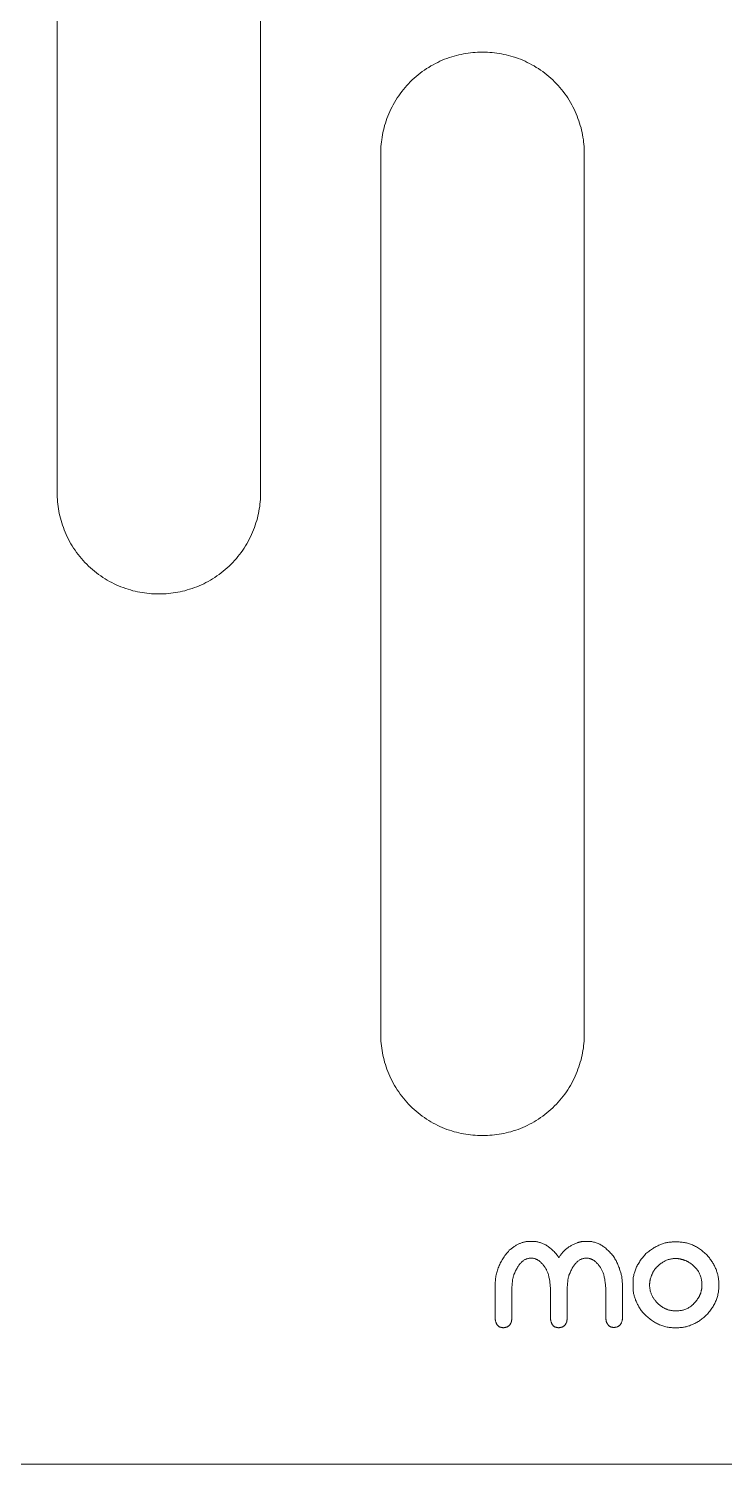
# Model space of a CAD drawing. Header units: metres. Extents: x -2538 to 7610, y -1082 to -498.
# Drawn here: x -2127.9 to -2059.1, y -1081.9 to -939.9 of the extents above; entities that cross this region are included whole.
import ezdxf

# ---------------------------------------------------------------- set-up
doc = ezdxf.new("R2010")
doc.units = ezdxf.units.M
doc.linetypes.add('AUSGEZOGEN', pattern=[0])
doc.layers.add('Standard', color=7, linetype='AUSGEZOGEN', lineweight=25)

msp = doc.modelspace()

# ---------------------------------------------------------------- linework, layer by layer
at = {"layer": 'Standard', "color": 7, "linetype": 'AUSGEZOGEN', "lineweight": 13}
for points in [[(-2537.57, -1081.87), (-1975.57, -1081.87), (-1975.57, -519.87), (-2537.57, -519.87), (-2537.57, -1081.87)], [(-2072.98, -1039.37), (-2072.98, -952.26), (-2072.98, -952.04), (-2072.99, -951.82), (-2073, -951.59), (-2073.02, -951.36), (-2073.05, -951.14), (-2073.07, -950.91), (-2073.11, -950.67), (-2073.15, -950.44), (-2073.19, -950.21), (-2073.25, -949.98), (-2073.3, -949.74), (-2073.37, -949.51), (-2073.44, -949.28), (-2073.51, -949.04), (-2073.6, -948.81), (-2073.68, -948.58), (-2073.78, -948.35), (-2073.88, -948.12), (-2073.99, -947.89), (-2074.1, -947.67), (-2074.22, -947.45), (-2074.34, -947.22), (-2074.47, -947.01), (-2074.61, -946.79), (-2074.75, -946.58), (-2074.9, -946.37), (-2075.06, -946.16), (-2075.22, -945.96), (-2075.38, -945.76), (-2075.55, -945.57), (-2075.73, -945.38), (-2075.91, -945.19), (-2076.1, -945.01), (-2076.29, -944.83), (-2076.48, -944.66), (-2076.68, -944.5), (-2076.88, -944.34), (-2077.09, -944.18), (-2077.3, -944.04), (-2077.51, -943.89), (-2077.73, -943.76), (-2077.94, -943.62), (-2078.17, -943.5), (-2078.39, -943.38), (-2078.61, -943.27), (-2078.84, -943.16), (-2079.07, -943.06), (-2079.3, -942.96), (-2079.53, -942.88), (-2079.76, -942.79), (-2080, -942.72), (-2080.23, -942.65), (-2080.46, -942.58), (-2080.7, -942.53), (-2080.93, -942.48), (-2081.16, -942.43), (-2081.39, -942.39), (-2081.62, -942.35), (-2081.85, -942.33), (-2082.08, -942.3), (-2082.31, -942.28), (-2082.54, -942.27), (-2082.76, -942.26), (-2082.98, -942.26), (-2083.11, -942.26), (-2083.33, -942.26), (-2083.55, -942.27), (-2083.78, -942.28), (-2084.01, -942.3), (-2084.23, -942.33), (-2084.46, -942.35), (-2084.69, -942.39), (-2084.93, -942.43), (-2085.16, -942.48), (-2085.39, -942.53), (-2085.62, -942.58), (-2085.86, -942.65), (-2086.09, -942.72), (-2086.32, -942.79), (-2086.56, -942.88), (-2086.79, -942.96), (-2087.02, -943.06), (-2087.25, -943.16), (-2087.47, -943.27), (-2087.7, -943.38), (-2087.92, -943.5), (-2088.14, -943.62), (-2088.36, -943.76), (-2088.58, -943.89), (-2088.79, -944.04), (-2089, -944.18), (-2089.21, -944.34), (-2089.41, -944.5), (-2089.61, -944.66), (-2089.8, -944.83), (-2089.99, -945.01), (-2090.18, -945.19), (-2090.36, -945.38), (-2090.53, -945.57), (-2090.7, -945.76), (-2090.87, -945.96), (-2091.03, -946.16), (-2091.18, -946.37), (-2091.33, -946.58), (-2091.48, -946.79), (-2091.61, -947.01), (-2091.75, -947.22), (-2091.87, -947.45), (-2091.99, -947.67), (-2092.1, -947.89), (-2092.21, -948.12), (-2092.31, -948.35), (-2092.4, -948.58), (-2092.49, -948.81), (-2092.57, -949.04), (-2092.65, -949.28), (-2092.72, -949.51), (-2092.78, -949.74), (-2092.84, -949.98), (-2092.89, -950.21), (-2092.94, -950.44), (-2092.98, -950.67), (-2093.01, -950.91), (-2093.04, -951.14), (-2093.07, -951.36), (-2093.08, -951.59), (-2093.1, -951.82), (-2093.1, -952.04), (-2093.11, -952.26), (-2093.11, -1039.37), (-2093.1, -1039.6), (-2093.1, -1039.82), (-2093.08, -1040.04), (-2093.07, -1040.27), (-2093.04, -1040.5), (-2093.01, -1040.73), (-2092.98, -1040.96), (-2092.94, -1041.19), (-2092.89, -1041.43), (-2092.84, -1041.66), (-2092.78, -1041.89), (-2092.72, -1042.13), (-2092.65, -1042.36), (-2092.57, -1042.59), (-2092.49, -1042.82), (-2092.4, -1043.05), (-2092.31, -1043.28), (-2092.21, -1043.51), (-2092.1, -1043.74), (-2091.99, -1043.97), (-2091.87, -1044.19), (-2091.75, -1044.41), (-2091.61, -1044.63), (-2091.48, -1044.85), (-2091.33, -1045.06), (-2091.18, -1045.27), (-2091.03, -1045.47), (-2090.87, -1045.68), (-2090.7, -1045.87), (-2090.53, -1046.07), (-2090.36, -1046.26), (-2090.18, -1046.44), (-2089.99, -1046.63), (-2089.8, -1046.8), (-2089.61, -1046.97), (-2089.41, -1047.14), (-2089.21, -1047.3), (-2089, -1047.45), (-2088.79, -1047.6), (-2088.58, -1047.74), (-2088.36, -1047.88), (-2088.14, -1048.01), (-2087.92, -1048.14), (-2087.7, -1048.26), (-2087.47, -1048.37), (-2087.25, -1048.48), (-2087.02, -1048.58), (-2086.79, -1048.67), (-2086.56, -1048.76), (-2086.32, -1048.84), (-2086.09, -1048.92), (-2085.86, -1048.99), (-2085.62, -1049.05), (-2085.39, -1049.11), (-2085.16, -1049.16), (-2084.93, -1049.21), (-2084.69, -1049.25), (-2084.46, -1049.28), (-2084.23, -1049.31), (-2084.01, -1049.33), (-2083.78, -1049.35), (-2083.55, -1049.36), (-2083.33, -1049.37), (-2083.11, -1049.37), (-2082.98, -1049.37), (-2082.76, -1049.37), (-2082.54, -1049.36), (-2082.31, -1049.35), (-2082.08, -1049.33), (-2081.85, -1049.31), (-2081.62, -1049.28), (-2081.39, -1049.25), (-2081.16, -1049.21), (-2080.93, -1049.16), (-2080.7, -1049.11), (-2080.46, -1049.05), (-2080.23, -1048.99), (-2080, -1048.92), (-2079.76, -1048.84), (-2079.53, -1048.76), (-2079.3, -1048.67), (-2079.07, -1048.58), (-2078.84, -1048.48), (-2078.61, -1048.37), (-2078.39, -1048.26), (-2078.17, -1048.14), (-2077.94, -1048.01), (-2077.73, -1047.88), (-2077.51, -1047.74), (-2077.3, -1047.6), (-2077.09, -1047.45), (-2076.88, -1047.3), (-2076.68, -1047.14), (-2076.48, -1046.97), (-2076.29, -1046.8), (-2076.1, -1046.63), (-2075.91, -1046.44), (-2075.73, -1046.26), (-2075.55, -1046.07), (-2075.38, -1045.87), (-2075.22, -1045.68), (-2075.06, -1045.47), (-2074.9, -1045.27), (-2074.75, -1045.06), (-2074.61, -1044.85), (-2074.47, -1044.63), (-2074.34, -1044.41), (-2074.22, -1044.19), (-2074.1, -1043.97), (-2073.99, -1043.74), (-2073.88, -1043.51), (-2073.78, -1043.28), (-2073.68, -1043.05), (-2073.6, -1042.82), (-2073.51, -1042.59), (-2073.44, -1042.36), (-2073.37, -1042.13), (-2073.3, -1041.89), (-2073.25, -1041.66), (-2073.19, -1041.43), (-2073.15, -1041.19), (-2073.11, -1040.96), (-2073.07, -1040.73), (-2073.05, -1040.5), (-2073.02, -1040.27), (-2073, -1040.04), (-2072.99, -1039.82), (-2072.98, -1039.6), (-2072.98, -1039.37)], [(-2078.39, -1059.84), (-2078.39, -1059.84), (-2078.39, -1059.84), (-2078.39, -1059.84), (-2078.38, -1059.84), (-2078.37, -1059.84), (-2078.36, -1059.84), (-2078.35, -1059.84), (-2078.34, -1059.84), (-2078.32, -1059.84), (-2078.31, -1059.84), (-2078.29, -1059.84), (-2078.28, -1059.84), (-2078.26, -1059.84), (-2078.25, -1059.84), (-2078.23, -1059.84), (-2078.21, -1059.84), (-2078.2, -1059.84), (-2078.18, -1059.84), (-2078.17, -1059.84), (-2078.15, -1059.84), (-2078.14, -1059.84), (-2078.12, -1059.84), (-2078.11, -1059.84), (-2078.1, -1059.84), (-2078.09, -1059.84), (-2078.08, -1059.84), (-2078.08, -1059.84), (-2078.07, -1059.84), (-2078.07, -1059.84), (-2078.07, -1059.84), (-2077.98, -1059.84), (-2077.9, -1059.84), (-2077.82, -1059.85), (-2077.74, -1059.86), (-2077.66, -1059.87), (-2077.58, -1059.89), (-2077.5, -1059.9), (-2077.42, -1059.93), (-2077.34, -1059.95), (-2077.26, -1059.98), (-2077.18, -1060.01), (-2077.1, -1060.04), (-2077.03, -1060.07), (-2076.95, -1060.11), (-2076.87, -1060.15), (-2076.79, -1060.19), (-2076.72, -1060.24), (-2076.64, -1060.29), (-2076.56, -1060.34), (-2076.49, -1060.4), (-2076.41, -1060.45), (-2076.34, -1060.51), (-2076.26, -1060.58), (-2076.19, -1060.64), (-2076.11, -1060.71), (-2076.04, -1060.78), (-2075.96, -1060.85), (-2075.89, -1060.93), (-2075.82, -1061.01), (-2075.74, -1061.09), (-2075.73, -1061.11), (-2075.71, -1061.13), (-2075.7, -1061.15), (-2075.69, -1061.16), (-2075.68, -1061.18), (-2075.66, -1061.19), (-2075.65, -1061.21), (-2075.64, -1061.22), (-2075.63, -1061.24), (-2075.62, -1061.25), (-2075.61, -1061.26), (-2075.6, -1061.28), (-2075.59, -1061.29), (-2075.59, -1061.3), (-2075.58, -1061.31), (-2075.57, -1061.32), (-2075.56, -1061.33), (-2075.56, -1061.34), (-2075.55, -1061.35), (-2075.55, -1061.36), (-2075.54, -1061.37), (-2075.54, -1061.38), (-2075.54, -1061.38), (-2075.53, -1061.39), (-2075.53, -1061.4), (-2075.53, -1061.4), (-2075.53, -1061.41), (-2075.52, -1061.41), (-2075.52, -1061.42), (-2075.52, -1061.42), (-2075.52, -1061.42), (-2075.52, -1061.42), (-2075.52, -1061.42), (-2075.52, -1061.42), (-2075.52, -1061.42), (-2075.52, -1061.42), (-2075.52, -1061.42), (-2075.51, -1061.42), (-2075.51, -1061.42), (-2075.51, -1061.42), (-2075.51, -1061.42), (-2075.5, -1061.42), (-2075.5, -1061.42), (-2075.5, -1061.42), (-2075.5, -1061.42), (-2075.49, -1061.42), (-2075.49, -1061.42), (-2075.49, -1061.42), (-2075.49, -1061.42), (-2075.48, -1061.42), (-2075.48, -1061.42), (-2075.48, -1061.42), (-2075.48, -1061.42), (-2075.47, -1061.42), (-2075.47, -1061.42), (-2075.47, -1061.42), (-2075.47, -1061.42), (-2075.47, -1061.42), (-2075.47, -1061.42), (-2075.47, -1061.42), (-2075.43, -1061.36), (-2075.39, -1061.29), (-2075.35, -1061.23), (-2075.31, -1061.17), (-2075.26, -1061.11), (-2075.22, -1061.05), (-2075.17, -1060.99), (-2075.12, -1060.93), (-2075.07, -1060.88), (-2075.02, -1060.82), (-2074.97, -1060.77), (-2074.91, -1060.71), (-2074.86, -1060.66), (-2074.8, -1060.61), (-2074.74, -1060.56), (-2074.68, -1060.52), (-2074.62, -1060.47), (-2074.55, -1060.42), (-2074.49, -1060.38), (-2074.42, -1060.34), (-2074.35, -1060.3), (-2074.28, -1060.25), (-2074.21, -1060.22), (-2074.14, -1060.18), (-2074.06, -1060.14), (-2073.99, -1060.1), (-2073.91, -1060.07), (-2073.83, -1060.04), (-2073.75, -1060), (-2073.66, -1059.97), (-2073.64, -1059.96), (-2073.62, -1059.96), (-2073.59, -1059.95), (-2073.57, -1059.94), (-2073.55, -1059.93), (-2073.52, -1059.92), (-2073.5, -1059.92), (-2073.47, -1059.91), (-2073.45, -1059.9), (-2073.42, -1059.9), (-2073.4, -1059.89), (-2073.38, -1059.89), (-2073.35, -1059.88), (-2073.33, -1059.87), (-2073.3, -1059.87), (-2073.28, -1059.87), (-2073.25, -1059.86), (-2073.23, -1059.86), (-2073.2, -1059.85), (-2073.18, -1059.85), (-2073.15, -1059.85), (-2073.13, -1059.85), (-2073.1, -1059.84), (-2073.08, -1059.84), (-2073.05, -1059.84), (-2073.03, -1059.84), (-2073, -1059.84), (-2072.98, -1059.84), (-2072.95, -1059.84), (-2072.93, -1059.84), (-2072.92, -1059.84), (-2072.92, -1059.84), (-2072.92, -1059.84), (-2072.91, -1059.84), (-2072.9, -1059.84), (-2072.89, -1059.84), (-2072.88, -1059.84), (-2072.87, -1059.84), (-2072.86, -1059.84), (-2072.84, -1059.84), (-2072.83, -1059.84), (-2072.81, -1059.84), (-2072.79, -1059.84), (-2072.78, -1059.84), (-2072.76, -1059.84), (-2072.75, -1059.84), (-2072.73, -1059.84), (-2072.71, -1059.84), (-2072.7, -1059.84), (-2072.68, -1059.84), (-2072.67, -1059.84), (-2072.66, -1059.84), (-2072.64, -1059.84), (-2072.63, -1059.84), (-2072.62, -1059.84), (-2072.61, -1059.84), (-2072.61, -1059.84), (-2072.6, -1059.84), (-2072.6, -1059.84), (-2072.6, -1059.84), (-2072.51, -1059.84), (-2072.42, -1059.84), (-2072.33, -1059.85), (-2072.24, -1059.86), (-2072.15, -1059.88), (-2072.06, -1059.9), (-2071.97, -1059.92), (-2071.88, -1059.94), (-2071.79, -1059.97), (-2071.71, -1060.01), (-2071.62, -1060.04), (-2071.53, -1060.08), (-2071.45, -1060.12), (-2071.36, -1060.17), (-2071.28, -1060.22), (-2071.19, -1060.27), (-2071.11, -1060.33), (-2071.03, -1060.39), (-2070.94, -1060.45), (-2070.86, -1060.52), (-2070.78, -1060.59), (-2070.7, -1060.66), (-2070.61, -1060.74), (-2070.53, -1060.82), (-2070.45, -1060.9), (-2070.37, -1060.99), (-2070.29, -1061.08), (-2070.21, -1061.17), (-2070.13, -1061.27), (-2070.05, -1061.37), (-2070, -1061.46), (-2069.95, -1061.56), (-2069.89, -1061.65), (-2069.84, -1061.74), (-2069.8, -1061.84), (-2069.75, -1061.93), (-2069.71, -1062.02), (-2069.66, -1062.12), (-2069.62, -1062.21), (-2069.58, -1062.3), (-2069.55, -1062.4), (-2069.51, -1062.49), (-2069.48, -1062.58), (-2069.45, -1062.67), (-2069.42, -1062.77), (-2069.39, -1062.86), (-2069.37, -1062.95), (-2069.34, -1063.04), (-2069.32, -1063.13), (-2069.3, -1063.22), (-2069.28, -1063.31), (-2069.27, -1063.41), (-2069.25, -1063.5), (-2069.24, -1063.59), (-2069.23, -1063.68), (-2069.22, -1063.77), (-2069.22, -1063.86), (-2069.21, -1063.95), (-2069.21, -1064.04), (-2069.21, -1064.13), (-2069.21, -1064.14), (-2069.21, -1064.17), (-2069.21, -1064.22), (-2069.21, -1064.29), (-2069.21, -1064.38), (-2069.21, -1064.48), (-2069.21, -1064.59), (-2069.21, -1064.72), (-2069.21, -1064.86), (-2069.21, -1065), (-2069.21, -1065.15), (-2069.21, -1065.31), (-2069.21, -1065.48), (-2069.21, -1065.64), (-2069.21, -1065.81), (-2069.21, -1065.98), (-2069.21, -1066.14), (-2069.21, -1066.31), (-2069.21, -1066.47), (-2069.21, -1066.62), (-2069.21, -1066.77), (-2069.21, -1066.9), (-2069.21, -1067.03), (-2069.21, -1067.14), (-2069.21, -1067.24), (-2069.21, -1067.33), (-2069.21, -1067.4), (-2069.21, -1067.45), (-2069.21, -1067.48), (-2069.21, -1067.49), (-2069.21, -1067.55), (-2069.22, -1067.6), (-2069.23, -1067.65), (-2069.24, -1067.7), (-2069.26, -1067.75), (-2069.27, -1067.8), (-2069.29, -1067.84), (-2069.3, -1067.88), (-2069.32, -1067.92), (-2069.34, -1067.96), (-2069.36, -1068), (-2069.39, -1068.03), (-2069.41, -1068.07), (-2069.44, -1068.1), (-2069.46, -1068.13), (-2069.49, -1068.16), (-2069.52, -1068.18), (-2069.55, -1068.2), (-2069.59, -1068.23), (-2069.62, -1068.25), (-2069.66, -1068.26), (-2069.7, -1068.28), (-2069.74, -1068.29), (-2069.78, -1068.31), (-2069.82, -1068.32), (-2069.86, -1068.32), (-2069.91, -1068.33), (-2069.96, -1068.34), (-2070.01, -1068.34), (-2070.05, -1068.34), (-2070.1, -1068.34), (-2070.14, -1068.34), (-2070.19, -1068.33), (-2070.23, -1068.32), (-2070.27, -1068.32), (-2070.31, -1068.31), (-2070.34, -1068.29), (-2070.38, -1068.28), (-2070.41, -1068.26), (-2070.45, -1068.25), (-2070.48, -1068.23), (-2070.51, -1068.2), (-2070.54, -1068.18), (-2070.57, -1068.16), (-2070.59, -1068.13), (-2070.62, -1068.1), (-2070.65, -1068.07), (-2070.67, -1068.03), (-2070.69, -1068), (-2070.71, -1067.96), (-2070.73, -1067.92), (-2070.75, -1067.88), (-2070.77, -1067.84), (-2070.78, -1067.8), (-2070.8, -1067.75), (-2070.81, -1067.7), (-2070.82, -1067.65), (-2070.83, -1067.6), (-2070.84, -1067.55), (-2070.85, -1067.49), (-2070.85, -1067.48), (-2070.85, -1067.46), (-2070.85, -1067.42), (-2070.85, -1067.37), (-2070.85, -1067.31), (-2070.85, -1067.24), (-2070.85, -1067.15), (-2070.85, -1067.06), (-2070.85, -1066.96), (-2070.85, -1066.85), (-2070.85, -1066.74), (-2070.85, -1066.63), (-2070.85, -1066.51), (-2070.85, -1066.38), (-2070.85, -1066.26), (-2070.85, -1066.14), (-2070.85, -1066.02), (-2070.85, -1065.9), (-2070.85, -1065.78), (-2070.85, -1065.67), (-2070.85, -1065.56), (-2070.85, -1065.46), (-2070.85, -1065.37), (-2070.85, -1065.29), (-2070.85, -1065.21), (-2070.85, -1065.15), (-2070.85, -1065.1), (-2070.85, -1065.06), (-2070.85, -1065.04), (-2070.85, -1065.03), (-2070.85, -1064.9), (-2070.85, -1064.77), (-2070.85, -1064.65), (-2070.86, -1064.53), (-2070.86, -1064.41), (-2070.87, -1064.29), (-2070.88, -1064.18), (-2070.89, -1064.07), (-2070.9, -1063.96), (-2070.91, -1063.86), (-2070.93, -1063.75), (-2070.94, -1063.65), (-2070.96, -1063.56), (-2070.98, -1063.46), (-2071, -1063.37), (-2071.02, -1063.28), (-2071.04, -1063.2), (-2071.06, -1063.11), (-2071.09, -1063.03), (-2071.12, -1062.95), (-2071.14, -1062.88), (-2071.17, -1062.81), (-2071.2, -1062.74), (-2071.23, -1062.67), (-2071.27, -1062.6), (-2071.3, -1062.54), (-2071.34, -1062.48), (-2071.37, -1062.43), (-2071.41, -1062.37), (-2071.45, -1062.32), (-2071.49, -1062.27), (-2071.53, -1062.22), (-2071.57, -1062.17), (-2071.61, -1062.12), (-2071.65, -1062.07), (-2071.69, -1062.03), (-2071.73, -1061.99), (-2071.77, -1061.95), (-2071.81, -1061.91), (-2071.85, -1061.87), (-2071.89, -1061.83), (-2071.93, -1061.8), (-2071.97, -1061.77), (-2072.01, -1061.74), (-2072.05, -1061.71), (-2072.1, -1061.68), (-2072.14, -1061.66), (-2072.18, -1061.64), (-2072.22, -1061.61), (-2072.26, -1061.6), (-2072.3, -1061.58), (-2072.34, -1061.56), (-2072.39, -1061.55), (-2072.43, -1061.54), (-2072.47, -1061.53), (-2072.51, -1061.52), (-2072.55, -1061.51), (-2072.6, -1061.51), (-2072.64, -1061.5), (-2072.68, -1061.5), (-2072.68, -1061.5), (-2072.68, -1061.5), (-2072.68, -1061.5), (-2072.69, -1061.5), (-2072.69, -1061.5), (-2072.7, -1061.5), (-2072.7, -1061.5), (-2072.71, -1061.5), (-2072.72, -1061.5), (-2072.72, -1061.5), (-2072.73, -1061.5), (-2072.74, -1061.5), (-2072.75, -1061.5), (-2072.75, -1061.5), (-2072.76, -1061.5), (-2072.77, -1061.5), (-2072.78, -1061.5), (-2072.79, -1061.5), (-2072.79, -1061.5), (-2072.8, -1061.5), (-2072.81, -1061.5), (-2072.82, -1061.5), (-2072.82, -1061.5), (-2072.83, -1061.5), (-2072.83, -1061.5), (-2072.84, -1061.5), (-2072.84, -1061.5), (-2072.84, -1061.5), (-2072.84, -1061.5), (-2072.84, -1061.5), (-2072.91, -1061.51), (-2072.97, -1061.51), (-2073.03, -1061.52), (-2073.09, -1061.53), (-2073.15, -1061.55), (-2073.21, -1061.57), (-2073.27, -1061.59), (-2073.33, -1061.61), (-2073.38, -1061.64), (-2073.44, -1061.67), (-2073.5, -1061.71), (-2073.55, -1061.75), (-2073.61, -1061.79), (-2073.66, -1061.84), (-2073.71, -1061.89), (-2073.76, -1061.94), (-2073.82, -1062), (-2073.87, -1062.06), (-2073.92, -1062.12), (-2073.97, -1062.18), (-2074.02, -1062.25), (-2074.07, -1062.33), (-2074.11, -1062.4), (-2074.16, -1062.48), (-2074.21, -1062.57), (-2074.25, -1062.65), (-2074.3, -1062.74), (-2074.34, -1062.84), (-2074.39, -1062.93), (-2074.43, -1063.04), (-2074.45, -1063.07), (-2074.46, -1063.11), (-2074.48, -1063.15), (-2074.49, -1063.19), (-2074.51, -1063.24), (-2074.52, -1063.28), (-2074.53, -1063.33), (-2074.54, -1063.38), (-2074.56, -1063.43), (-2074.57, -1063.49), (-2074.58, -1063.54), (-2074.59, -1063.6), (-2074.6, -1063.66), (-2074.61, -1063.73), (-2074.61, -1063.79), (-2074.62, -1063.86), (-2074.63, -1063.93), (-2074.64, -1064), (-2074.64, -1064.07), (-2074.65, -1064.14), (-2074.65, -1064.22), (-2074.66, -1064.3), (-2074.66, -1064.38), (-2074.67, -1064.46), (-2074.67, -1064.55), (-2074.67, -1064.64), (-2074.67, -1064.72), (-2074.67, -1064.82), (-2074.68, -1064.91), (-2074.68, -1065), (-2074.68, -1065.01), (-2074.68, -1065.04), (-2074.68, -1065.07), (-2074.68, -1065.13), (-2074.68, -1065.19), (-2074.68, -1065.27), (-2074.68, -1065.35), (-2074.68, -1065.45), (-2074.68, -1065.55), (-2074.68, -1065.66), (-2074.68, -1065.77), (-2074.68, -1065.89), (-2074.68, -1066.01), (-2074.68, -1066.14), (-2074.68, -1066.26), (-2074.68, -1066.39), (-2074.68, -1066.51), (-2074.68, -1066.63), (-2074.68, -1066.75), (-2074.68, -1066.87), (-2074.68, -1066.98), (-2074.68, -1067.08), (-2074.68, -1067.17), (-2074.68, -1067.26), (-2074.68, -1067.33), (-2074.68, -1067.4), (-2074.68, -1067.45), (-2074.68, -1067.49), (-2074.68, -1067.51), (-2074.68, -1067.52), (-2074.68, -1067.58), (-2074.69, -1067.63), (-2074.7, -1067.68), (-2074.71, -1067.73), (-2074.72, -1067.78), (-2074.74, -1067.82), (-2074.75, -1067.87), (-2074.77, -1067.91), (-2074.79, -1067.95), (-2074.81, -1067.99), (-2074.83, -1068.03), (-2074.85, -1068.06), (-2074.88, -1068.09), (-2074.9, -1068.13), (-2074.93, -1068.16), (-2074.96, -1068.18), (-2074.99, -1068.21), (-2075.02, -1068.23), (-2075.06, -1068.25), (-2075.09, -1068.27), (-2075.13, -1068.29), (-2075.17, -1068.31), (-2075.21, -1068.32), (-2075.25, -1068.33), (-2075.29, -1068.34), (-2075.33, -1068.35), (-2075.38, -1068.36), (-2075.43, -1068.36), (-2075.47, -1068.37), (-2075.52, -1068.37), (-2075.57, -1068.37), (-2075.61, -1068.36), (-2075.65, -1068.36), (-2075.7, -1068.35), (-2075.74, -1068.34), (-2075.77, -1068.33), (-2075.81, -1068.32), (-2075.85, -1068.31), (-2075.88, -1068.29), (-2075.92, -1068.27), (-2075.95, -1068.25), (-2075.98, -1068.23), (-2076.01, -1068.21), (-2076.04, -1068.18), (-2076.06, -1068.16), (-2076.09, -1068.13), (-2076.11, -1068.09), (-2076.14, -1068.06), (-2076.16, -1068.03), (-2076.18, -1067.99), (-2076.2, -1067.95), (-2076.22, -1067.91), (-2076.23, -1067.87), (-2076.25, -1067.82), (-2076.26, -1067.78), (-2076.28, -1067.73), (-2076.29, -1067.68), (-2076.3, -1067.63), (-2076.31, -1067.58), (-2076.32, -1067.52), (-2076.32, -1067.51), (-2076.32, -1067.49), (-2076.32, -1067.45), (-2076.32, -1067.4), (-2076.32, -1067.34), (-2076.32, -1067.26), (-2076.32, -1067.18), (-2076.32, -1067.08), (-2076.32, -1066.98), (-2076.32, -1066.87), (-2076.32, -1066.76), (-2076.32, -1066.64), (-2076.32, -1066.52), (-2076.32, -1066.4), (-2076.32, -1066.28), (-2076.32, -1066.15), (-2076.32, -1066.03), (-2076.32, -1065.91), (-2076.32, -1065.79), (-2076.32, -1065.68), (-2076.32, -1065.57), (-2076.32, -1065.47), (-2076.32, -1065.37), (-2076.32, -1065.29), (-2076.32, -1065.22), (-2076.32, -1065.15), (-2076.32, -1065.1), (-2076.32, -1065.06), (-2076.32, -1065.04), (-2076.32, -1065.03), (-2076.32, -1064.9), (-2076.32, -1064.77), (-2076.32, -1064.65), (-2076.33, -1064.53), (-2076.33, -1064.41), (-2076.34, -1064.29), (-2076.35, -1064.18), (-2076.36, -1064.07), (-2076.37, -1063.96), (-2076.38, -1063.86), (-2076.4, -1063.75), (-2076.41, -1063.65), (-2076.43, -1063.56), (-2076.45, -1063.46), (-2076.47, -1063.37), (-2076.49, -1063.28), (-2076.51, -1063.2), (-2076.53, -1063.11), (-2076.56, -1063.03), (-2076.58, -1062.95), (-2076.61, -1062.88), (-2076.64, -1062.81), (-2076.67, -1062.74), (-2076.7, -1062.67), (-2076.73, -1062.6), (-2076.77, -1062.54), (-2076.8, -1062.48), (-2076.84, -1062.43), (-2076.88, -1062.37), (-2076.92, -1062.32), (-2076.96, -1062.27), (-2077, -1062.22), (-2077.04, -1062.17), (-2077.08, -1062.12), (-2077.12, -1062.07), (-2077.16, -1062.03), (-2077.2, -1061.99), (-2077.24, -1061.95), (-2077.28, -1061.91), (-2077.32, -1061.87), (-2077.36, -1061.83), (-2077.4, -1061.8), (-2077.44, -1061.77), (-2077.48, -1061.74), (-2077.52, -1061.71), (-2077.56, -1061.68), (-2077.61, -1061.66), (-2077.65, -1061.64), (-2077.69, -1061.61), (-2077.73, -1061.6), (-2077.77, -1061.58), (-2077.81, -1061.56), (-2077.85, -1061.55), (-2077.9, -1061.54), (-2077.94, -1061.53), (-2077.98, -1061.52), (-2078.02, -1061.51), (-2078.06, -1061.51), (-2078.11, -1061.5), (-2078.15, -1061.5), (-2078.15, -1061.5), (-2078.15, -1061.5), (-2078.15, -1061.5), (-2078.16, -1061.5), (-2078.16, -1061.5), (-2078.17, -1061.5), (-2078.17, -1061.5), (-2078.18, -1061.5), (-2078.18, -1061.5), (-2078.19, -1061.5), (-2078.2, -1061.5), (-2078.21, -1061.5), (-2078.21, -1061.5), (-2078.22, -1061.5), (-2078.23, -1061.5), (-2078.24, -1061.5), (-2078.25, -1061.5), (-2078.25, -1061.5), (-2078.26, -1061.5), (-2078.27, -1061.5), (-2078.28, -1061.5), (-2078.28, -1061.5), (-2078.29, -1061.5), (-2078.3, -1061.5), (-2078.3, -1061.5), (-2078.3, -1061.5), (-2078.31, -1061.5), (-2078.31, -1061.5), (-2078.31, -1061.5), (-2078.31, -1061.5), (-2078.38, -1061.51), (-2078.44, -1061.51), (-2078.5, -1061.52), (-2078.56, -1061.53), (-2078.62, -1061.55), (-2078.68, -1061.57), (-2078.74, -1061.59), (-2078.79, -1061.61), (-2078.85, -1061.64), (-2078.91, -1061.67), (-2078.96, -1061.71), (-2079.02, -1061.75), (-2079.07, -1061.79), (-2079.13, -1061.84), (-2079.18, -1061.89), (-2079.23, -1061.94), (-2079.29, -1062), (-2079.34, -1062.06), (-2079.39, -1062.12), (-2079.44, -1062.18), (-2079.49, -1062.25), (-2079.53, -1062.33), (-2079.58, -1062.4), (-2079.63, -1062.48), (-2079.68, -1062.57), (-2079.72, -1062.65), (-2079.77, -1062.74), (-2079.81, -1062.84), (-2079.86, -1062.93), (-2079.9, -1063.04), (-2079.91, -1063.07), (-2079.93, -1063.11), (-2079.95, -1063.15), (-2079.96, -1063.19), (-2079.97, -1063.24), (-2079.99, -1063.28), (-2080, -1063.33), (-2080.01, -1063.38), (-2080.02, -1063.43), (-2080.04, -1063.49), (-2080.05, -1063.54), (-2080.06, -1063.6), (-2080.07, -1063.66), (-2080.07, -1063.73), (-2080.08, -1063.79), (-2080.09, -1063.86), (-2080.1, -1063.93), (-2080.11, -1064), (-2080.11, -1064.07), (-2080.12, -1064.14), (-2080.12, -1064.22), (-2080.13, -1064.3), (-2080.13, -1064.38), (-2080.13, -1064.46), (-2080.14, -1064.55), (-2080.14, -1064.64), (-2080.14, -1064.72), (-2080.14, -1064.82), (-2080.14, -1064.91), (-2080.14, -1065), (-2080.14, -1065.01), (-2080.14, -1065.04), (-2080.14, -1065.07), (-2080.14, -1065.13), (-2080.14, -1065.19), (-2080.14, -1065.27), (-2080.14, -1065.35), (-2080.14, -1065.45), (-2080.14, -1065.55), (-2080.14, -1065.66), (-2080.14, -1065.77), (-2080.14, -1065.89), (-2080.14, -1066.01), (-2080.14, -1066.14), (-2080.14, -1066.26), (-2080.14, -1066.39), (-2080.14, -1066.51), (-2080.14, -1066.63), (-2080.14, -1066.75), (-2080.14, -1066.87), (-2080.14, -1066.98), (-2080.14, -1067.08), (-2080.14, -1067.17), (-2080.14, -1067.26), (-2080.14, -1067.33), (-2080.14, -1067.4), (-2080.14, -1067.45), (-2080.14, -1067.49), (-2080.14, -1067.51), (-2080.14, -1067.52), (-2080.15, -1067.58), (-2080.16, -1067.63), (-2080.17, -1067.68), (-2080.18, -1067.73), (-2080.19, -1067.78), (-2080.21, -1067.82), (-2080.22, -1067.87), (-2080.24, -1067.91), (-2080.26, -1067.95), (-2080.28, -1067.99), (-2080.3, -1068.03), (-2080.32, -1068.06), (-2080.35, -1068.09), (-2080.37, -1068.13), (-2080.4, -1068.16), (-2080.43, -1068.18), (-2080.46, -1068.21), (-2080.49, -1068.23), (-2080.53, -1068.25), (-2080.56, -1068.27), (-2080.6, -1068.29), (-2080.64, -1068.31), (-2080.67, -1068.32), (-2080.72, -1068.33), (-2080.76, -1068.34), (-2080.8, -1068.35), (-2080.85, -1068.36), (-2080.89, -1068.36), (-2080.94, -1068.37), (-2080.99, -1068.37), (-2081.04, -1068.37), (-2081.08, -1068.36), (-2081.12, -1068.36), (-2081.16, -1068.35), (-2081.2, -1068.34), (-2081.24, -1068.33), (-2081.28, -1068.32), (-2081.32, -1068.31), (-2081.35, -1068.29), (-2081.38, -1068.27), (-2081.42, -1068.25), (-2081.45, -1068.23), (-2081.48, -1068.21), (-2081.51, -1068.18), (-2081.53, -1068.16), (-2081.56, -1068.13), (-2081.58, -1068.09), (-2081.61, -1068.06), (-2081.63, -1068.03), (-2081.65, -1067.99), (-2081.67, -1067.95), (-2081.69, -1067.91), (-2081.7, -1067.87), (-2081.72, -1067.82), (-2081.73, -1067.78), (-2081.75, -1067.73), (-2081.76, -1067.68), (-2081.77, -1067.63), (-2081.78, -1067.58), (-2081.79, -1067.52), (-2081.79, -1067.51), (-2081.79, -1067.48), (-2081.79, -1067.42), (-2081.79, -1067.35), (-2081.79, -1067.27), (-2081.79, -1067.16), (-2081.79, -1067.05), (-2081.79, -1066.92), (-2081.79, -1066.78), (-2081.79, -1066.63), (-2081.79, -1066.48), (-2081.79, -1066.32), (-2081.79, -1066.15), (-2081.79, -1065.98), (-2081.79, -1065.81), (-2081.79, -1065.64), (-2081.79, -1065.47), (-2081.79, -1065.3), (-2081.79, -1065.14), (-2081.79, -1064.99), (-2081.79, -1064.84), (-2081.79, -1064.7), (-2081.79, -1064.57), (-2081.79, -1064.46), (-2081.79, -1064.35), (-2081.79, -1064.27), (-2081.79, -1064.2), (-2081.79, -1064.15), (-2081.79, -1064.11), (-2081.79, -1064.1), (-2081.78, -1063.98), (-2081.78, -1063.86), (-2081.77, -1063.74), (-2081.76, -1063.62), (-2081.75, -1063.5), (-2081.73, -1063.38), (-2081.71, -1063.26), (-2081.69, -1063.15), (-2081.66, -1063.03), (-2081.63, -1062.91), (-2081.6, -1062.8), (-2081.56, -1062.68), (-2081.52, -1062.57), (-2081.48, -1062.45), (-2081.44, -1062.34), (-2081.39, -1062.23), (-2081.34, -1062.12), (-2081.28, -1062), (-2081.23, -1061.89), (-2081.17, -1061.78), (-2081.1, -1061.67), (-2081.04, -1061.56), (-2080.97, -1061.46), (-2080.89, -1061.35), (-2080.82, -1061.24), (-2080.74, -1061.13), (-2080.66, -1061.03), (-2080.57, -1060.92), (-2080.48, -1060.82), (-2080.39, -1060.71), (-2080.32, -1060.65), (-2080.25, -1060.6), (-2080.18, -1060.54), (-2080.12, -1060.49), (-2080.05, -1060.44), (-2079.98, -1060.4), (-2079.91, -1060.35), (-2079.84, -1060.31), (-2079.77, -1060.26), (-2079.71, -1060.22), (-2079.64, -1060.19), (-2079.57, -1060.15), (-2079.51, -1060.12), (-2079.44, -1060.08), (-2079.37, -1060.05), (-2079.31, -1060.03), (-2079.24, -1060), (-2079.17, -1059.98), (-2079.11, -1059.95), (-2079.04, -1059.93), (-2078.98, -1059.91), (-2078.91, -1059.9), (-2078.85, -1059.88), (-2078.78, -1059.87), (-2078.72, -1059.86), (-2078.65, -1059.85), (-2078.59, -1059.84), (-2078.52, -1059.84), (-2078.46, -1059.84), (-2078.39, -1059.84)], [(-2064.2, -1059.89), (-2064.19, -1059.89), (-2064.19, -1059.89), (-2064.18, -1059.89), (-2064.17, -1059.89), (-2064.16, -1059.89), (-2064.15, -1059.89), (-2064.13, -1059.89), (-2064.11, -1059.89), (-2064.09, -1059.89), (-2064.07, -1059.89), (-2064.05, -1059.89), (-2064.02, -1059.89), (-2064, -1059.89), (-2063.97, -1059.89), (-2063.95, -1059.89), (-2063.93, -1059.89), (-2063.9, -1059.89), (-2063.88, -1059.89), (-2063.85, -1059.89), (-2063.83, -1059.89), (-2063.81, -1059.89), (-2063.79, -1059.89), (-2063.77, -1059.89), (-2063.76, -1059.89), (-2063.74, -1059.89), (-2063.73, -1059.89), (-2063.72, -1059.89), (-2063.71, -1059.89), (-2063.71, -1059.89), (-2063.7, -1059.89), (-2063.6, -1059.89), (-2063.49, -1059.9), (-2063.39, -1059.9), (-2063.29, -1059.92), (-2063.18, -1059.93), (-2063.08, -1059.95), (-2062.98, -1059.97), (-2062.88, -1059.99), (-2062.78, -1060.02), (-2062.67, -1060.05), (-2062.57, -1060.08), (-2062.47, -1060.11), (-2062.37, -1060.15), (-2062.28, -1060.19), (-2062.18, -1060.24), (-2062.08, -1060.29), (-2061.98, -1060.34), (-2061.88, -1060.39), (-2061.79, -1060.45), (-2061.69, -1060.51), (-2061.59, -1060.57), (-2061.5, -1060.64), (-2061.4, -1060.71), (-2061.31, -1060.78), (-2061.21, -1060.86), (-2061.12, -1060.94), (-2061.03, -1061.02), (-2060.94, -1061.11), (-2060.84, -1061.19), (-2060.75, -1061.29), (-2060.68, -1061.37), (-2060.61, -1061.46), (-2060.55, -1061.55), (-2060.49, -1061.63), (-2060.43, -1061.72), (-2060.37, -1061.81), (-2060.31, -1061.89), (-2060.26, -1061.98), (-2060.21, -1062.07), (-2060.16, -1062.15), (-2060.11, -1062.24), (-2060.07, -1062.33), (-2060.03, -1062.42), (-2059.99, -1062.5), (-2059.95, -1062.59), (-2059.92, -1062.68), (-2059.89, -1062.77), (-2059.86, -1062.85), (-2059.83, -1062.94), (-2059.8, -1063.03), (-2059.78, -1063.12), (-2059.76, -1063.2), (-2059.74, -1063.29), (-2059.73, -1063.38), (-2059.71, -1063.47), (-2059.7, -1063.56), (-2059.7, -1063.65), (-2059.69, -1063.73), (-2059.69, -1063.82), (-2059.68, -1063.91), (-2059.68, -1063.91), (-2059.68, -1063.92), (-2059.68, -1063.92), (-2059.68, -1063.93), (-2059.68, -1063.94), (-2059.68, -1063.96), (-2059.68, -1063.97), (-2059.68, -1063.99), (-2059.68, -1064), (-2059.68, -1064.02), (-2059.68, -1064.04), (-2059.68, -1064.06), (-2059.68, -1064.09), (-2059.68, -1064.11), (-2059.68, -1064.13), (-2059.68, -1064.15), (-2059.68, -1064.17), (-2059.68, -1064.19), (-2059.68, -1064.21), (-2059.68, -1064.23), (-2059.68, -1064.25), (-2059.68, -1064.27), (-2059.68, -1064.29), (-2059.68, -1064.3), (-2059.68, -1064.32), (-2059.68, -1064.33), (-2059.68, -1064.34), (-2059.68, -1064.34), (-2059.68, -1064.35), (-2059.68, -1064.35), (-2059.69, -1064.45), (-2059.69, -1064.56), (-2059.7, -1064.66), (-2059.71, -1064.76), (-2059.72, -1064.86), (-2059.74, -1064.97), (-2059.76, -1065.07), (-2059.78, -1065.17), (-2059.81, -1065.27), (-2059.84, -1065.37), (-2059.87, -1065.47), (-2059.91, -1065.57), (-2059.95, -1065.67), (-2059.99, -1065.77), (-2060.03, -1065.87), (-2060.08, -1065.97), (-2060.13, -1066.06), (-2060.19, -1066.16), (-2060.24, -1066.26), (-2060.3, -1066.36), (-2060.37, -1066.45), (-2060.43, -1066.55), (-2060.5, -1066.64), (-2060.58, -1066.74), (-2060.65, -1066.83), (-2060.73, -1066.93), (-2060.81, -1067.02), (-2060.9, -1067.11), (-2060.99, -1067.21), (-2061.08, -1067.3), (-2061.17, -1067.37), (-2061.25, -1067.44), (-2061.34, -1067.5), (-2061.43, -1067.57), (-2061.51, -1067.63), (-2061.6, -1067.68), (-2061.69, -1067.74), (-2061.78, -1067.79), (-2061.86, -1067.84), (-2061.95, -1067.89), (-2062.04, -1067.94), (-2062.13, -1067.98), (-2062.21, -1068.02), (-2062.3, -1068.06), (-2062.39, -1068.1), (-2062.48, -1068.13), (-2062.56, -1068.17), (-2062.65, -1068.2), (-2062.74, -1068.22), (-2062.83, -1068.25), (-2062.91, -1068.27), (-2063, -1068.29), (-2063.09, -1068.31), (-2063.18, -1068.32), (-2063.26, -1068.34), (-2063.35, -1068.35), (-2063.44, -1068.36), (-2063.53, -1068.36), (-2063.62, -1068.37), (-2063.7, -1068.37), (-2063.71, -1068.37), (-2063.71, -1068.37), (-2063.72, -1068.37), (-2063.73, -1068.37), (-2063.74, -1068.37), (-2063.75, -1068.37), (-2063.76, -1068.37), (-2063.78, -1068.37), (-2063.8, -1068.37), (-2063.82, -1068.37), (-2063.84, -1068.37), (-2063.86, -1068.37), (-2063.88, -1068.37), (-2063.9, -1068.37), (-2063.92, -1068.37), (-2063.94, -1068.37), (-2063.97, -1068.37), (-2063.99, -1068.37), (-2064.01, -1068.37), (-2064.03, -1068.37), (-2064.05, -1068.37), (-2064.07, -1068.37), (-2064.08, -1068.37), (-2064.1, -1068.37), (-2064.11, -1068.37), (-2064.12, -1068.37), (-2064.13, -1068.37), (-2064.14, -1068.37), (-2064.14, -1068.37), (-2064.14, -1068.37), (-2064.25, -1068.37), (-2064.36, -1068.36), (-2064.47, -1068.35), (-2064.58, -1068.34), (-2064.68, -1068.32), (-2064.79, -1068.31), (-2064.9, -1068.28), (-2065, -1068.26), (-2065.11, -1068.23), (-2065.21, -1068.2), (-2065.32, -1068.16), (-2065.42, -1068.12), (-2065.53, -1068.08), (-2065.63, -1068.03), (-2065.73, -1067.98), (-2065.84, -1067.93), (-2065.94, -1067.88), (-2066.04, -1067.82), (-2066.14, -1067.75), (-2066.24, -1067.69), (-2066.34, -1067.62), (-2066.45, -1067.54), (-2066.54, -1067.47), (-2066.64, -1067.39), (-2066.74, -1067.3), (-2066.84, -1067.22), (-2066.94, -1067.13), (-2067.04, -1067.03), (-2067.13, -1066.94), (-2067.23, -1066.84), (-2067.29, -1066.75), (-2067.35, -1066.66), (-2067.41, -1066.58), (-2067.46, -1066.49), (-2067.52, -1066.4), (-2067.57, -1066.32), (-2067.61, -1066.23), (-2067.66, -1066.15), (-2067.71, -1066.07), (-2067.75, -1065.98), (-2067.79, -1065.9), (-2067.83, -1065.82), (-2067.86, -1065.73), (-2067.9, -1065.65), (-2067.93, -1065.57), (-2067.96, -1065.49), (-2067.99, -1065.4), (-2068.01, -1065.32), (-2068.04, -1065.24), (-2068.06, -1065.16), (-2068.08, -1065.08), (-2068.1, -1065), (-2068.11, -1064.92), (-2068.12, -1064.84), (-2068.14, -1064.76), (-2068.14, -1064.69), (-2068.15, -1064.61), (-2068.16, -1064.53), (-2068.16, -1064.45), (-2068.16, -1064.38), (-2068.16, -1064.37), (-2068.16, -1064.37), (-2068.16, -1064.36), (-2068.16, -1064.35), (-2068.16, -1064.34), (-2068.16, -1064.32), (-2068.16, -1064.31), (-2068.16, -1064.29), (-2068.16, -1064.27), (-2068.16, -1064.25), (-2068.16, -1064.23), (-2068.16, -1064.2), (-2068.16, -1064.18), (-2068.16, -1064.15), (-2068.16, -1064.13), (-2068.16, -1064.1), (-2068.16, -1064.08), (-2068.16, -1064.06), (-2068.16, -1064.03), (-2068.16, -1064.01), (-2068.16, -1063.99), (-2068.16, -1063.97), (-2068.16, -1063.95), (-2068.16, -1063.93), (-2068.16, -1063.92), (-2068.16, -1063.91), (-2068.16, -1063.9), (-2068.16, -1063.89), (-2068.16, -1063.88), (-2068.16, -1063.88), (-2068.16, -1063.79), (-2068.16, -1063.69), (-2068.15, -1063.6), (-2068.14, -1063.5), (-2068.13, -1063.41), (-2068.11, -1063.31), (-2068.09, -1063.21), (-2068.07, -1063.12), (-2068.05, -1063.02), (-2068.02, -1062.93), (-2067.99, -1062.83), (-2067.96, -1062.74), (-2067.92, -1062.64), (-2067.88, -1062.55), (-2067.84, -1062.45), (-2067.8, -1062.36), (-2067.75, -1062.26), (-2067.7, -1062.17), (-2067.65, -1062.08), (-2067.59, -1061.98), (-2067.53, -1061.89), (-2067.47, -1061.79), (-2067.41, -1061.7), (-2067.34, -1061.6), (-2067.27, -1061.51), (-2067.2, -1061.42), (-2067.12, -1061.32), (-2067.04, -1061.23), (-2066.96, -1061.13), (-2066.88, -1061.04), (-2066.78, -1060.96), (-2066.69, -1060.89), (-2066.6, -1060.82), (-2066.51, -1060.75), (-2066.42, -1060.69), (-2066.33, -1060.63), (-2066.24, -1060.57), (-2066.15, -1060.51), (-2066.06, -1060.45), (-2065.96, -1060.4), (-2065.87, -1060.35), (-2065.78, -1060.3), (-2065.69, -1060.26), (-2065.61, -1060.22), (-2065.52, -1060.18), (-2065.43, -1060.14), (-2065.34, -1060.11), (-2065.25, -1060.07), (-2065.16, -1060.05), (-2065.07, -1060.02), (-2064.98, -1059.99), (-2064.89, -1059.97), (-2064.81, -1059.95), (-2064.72, -1059.94), (-2064.63, -1059.92), (-2064.54, -1059.91), (-2064.46, -1059.9), (-2064.37, -1059.9), (-2064.28, -1059.89), (-2064.2, -1059.89)], [(-2066.52, -1064.13), (-2066.52, -1064.21), (-2066.52, -1064.29), (-2066.51, -1064.36), (-2066.5, -1064.44), (-2066.49, -1064.51), (-2066.48, -1064.59), (-2066.46, -1064.66), (-2066.45, -1064.74), (-2066.43, -1064.81), (-2066.41, -1064.88), (-2066.38, -1064.95), (-2066.35, -1065.02), (-2066.33, -1065.09), (-2066.29, -1065.16), (-2066.26, -1065.23), (-2066.23, -1065.3), (-2066.19, -1065.37), (-2066.15, -1065.43), (-2066.1, -1065.5), (-2066.06, -1065.57), (-2066.01, -1065.63), (-2065.96, -1065.69), (-2065.91, -1065.76), (-2065.86, -1065.82), (-2065.8, -1065.88), (-2065.74, -1065.94), (-2065.68, -1066), (-2065.62, -1066.06), (-2065.55, -1066.12), (-2065.48, -1066.18), (-2065.44, -1066.21), (-2065.39, -1066.25), (-2065.34, -1066.28), (-2065.29, -1066.31), (-2065.25, -1066.34), (-2065.2, -1066.37), (-2065.15, -1066.39), (-2065.11, -1066.42), (-2065.06, -1066.44), (-2065.01, -1066.47), (-2064.96, -1066.49), (-2064.92, -1066.51), (-2064.87, -1066.53), (-2064.82, -1066.55), (-2064.77, -1066.57), (-2064.72, -1066.59), (-2064.67, -1066.6), (-2064.63, -1066.62), (-2064.58, -1066.63), (-2064.53, -1066.64), (-2064.48, -1066.65), (-2064.43, -1066.66), (-2064.38, -1066.67), (-2064.33, -1066.68), (-2064.28, -1066.68), (-2064.23, -1066.69), (-2064.18, -1066.69), (-2064.13, -1066.7), (-2064.08, -1066.7), (-2064.03, -1066.7), (-2064.03, -1066.7), (-2064.03, -1066.7), (-2064.03, -1066.7), (-2064.02, -1066.7), (-2064.02, -1066.7), (-2064.01, -1066.7), (-2064, -1066.7), (-2063.99, -1066.7), (-2063.99, -1066.7), (-2063.98, -1066.7), (-2063.97, -1066.7), (-2063.96, -1066.7), (-2063.94, -1066.7), (-2063.93, -1066.7), (-2063.92, -1066.7), (-2063.91, -1066.7), (-2063.9, -1066.7), (-2063.89, -1066.7), (-2063.88, -1066.7), (-2063.87, -1066.7), (-2063.86, -1066.7), (-2063.85, -1066.7), (-2063.84, -1066.7), (-2063.84, -1066.7), (-2063.83, -1066.7), (-2063.82, -1066.7), (-2063.82, -1066.7), (-2063.82, -1066.7), (-2063.81, -1066.7), (-2063.81, -1066.7), (-2063.72, -1066.7), (-2063.63, -1066.69), (-2063.54, -1066.68), (-2063.46, -1066.67), (-2063.37, -1066.66), (-2063.28, -1066.64), (-2063.2, -1066.62), (-2063.12, -1066.6), (-2063.03, -1066.57), (-2062.95, -1066.54), (-2062.87, -1066.5), (-2062.8, -1066.47), (-2062.72, -1066.43), (-2062.64, -1066.38), (-2062.57, -1066.34), (-2062.5, -1066.29), (-2062.42, -1066.23), (-2062.35, -1066.18), (-2062.28, -1066.12), (-2062.22, -1066.06), (-2062.15, -1065.99), (-2062.08, -1065.92), (-2062.02, -1065.85), (-2061.95, -1065.77), (-2061.89, -1065.69), (-2061.83, -1065.61), (-2061.77, -1065.53), (-2061.71, -1065.44), (-2061.66, -1065.35), (-2061.6, -1065.25), (-2061.58, -1065.22), (-2061.57, -1065.18), (-2061.55, -1065.15), (-2061.54, -1065.12), (-2061.52, -1065.08), (-2061.51, -1065.05), (-2061.5, -1065.01), (-2061.49, -1064.98), (-2061.47, -1064.94), (-2061.46, -1064.91), (-2061.45, -1064.88), (-2061.44, -1064.84), (-2061.43, -1064.8), (-2061.42, -1064.77), (-2061.41, -1064.73), (-2061.41, -1064.7), (-2061.4, -1064.66), (-2061.39, -1064.63), (-2061.39, -1064.59), (-2061.38, -1064.55), (-2061.37, -1064.52), (-2061.37, -1064.48), (-2061.37, -1064.44), (-2061.36, -1064.41), (-2061.36, -1064.37), (-2061.36, -1064.33), (-2061.36, -1064.3), (-2061.35, -1064.26), (-2061.35, -1064.22), (-2061.35, -1064.18), (-2061.35, -1064.18), (-2061.35, -1064.18), (-2061.35, -1064.18), (-2061.35, -1064.18), (-2061.35, -1064.18), (-2061.35, -1064.17), (-2061.35, -1064.17), (-2061.35, -1064.16), (-2061.35, -1064.16), (-2061.35, -1064.16), (-2061.35, -1064.15), (-2061.35, -1064.15), (-2061.35, -1064.14), (-2061.35, -1064.13), (-2061.35, -1064.13), (-2061.35, -1064.12), (-2061.35, -1064.12), (-2061.35, -1064.11), (-2061.35, -1064.11), (-2061.35, -1064.1), (-2061.35, -1064.1), (-2061.35, -1064.09), (-2061.35, -1064.09), (-2061.35, -1064.09), (-2061.35, -1064.08), (-2061.35, -1064.08), (-2061.35, -1064.08), (-2061.35, -1064.08), (-2061.35, -1064.07), (-2061.35, -1064.07), (-2061.35, -1063.98), (-2061.36, -1063.89), (-2061.37, -1063.8), (-2061.38, -1063.71), (-2061.39, -1063.62), (-2061.41, -1063.53), (-2061.43, -1063.44), (-2061.45, -1063.36), (-2061.48, -1063.28), (-2061.51, -1063.19), (-2061.54, -1063.11), (-2061.58, -1063.03), (-2061.61, -1062.95), (-2061.66, -1062.88), (-2061.7, -1062.8), (-2061.75, -1062.73), (-2061.8, -1062.66), (-2061.85, -1062.58), (-2061.91, -1062.51), (-2061.97, -1062.45), (-2062.04, -1062.38), (-2062.1, -1062.31), (-2062.17, -1062.25), (-2062.25, -1062.18), (-2062.32, -1062.12), (-2062.4, -1062.06), (-2062.48, -1062), (-2062.57, -1061.94), (-2062.66, -1061.89), (-2062.75, -1061.83), (-2062.79, -1061.81), (-2062.83, -1061.79), (-2062.87, -1061.77), (-2062.92, -1061.76), (-2062.96, -1061.74), (-2063, -1061.72), (-2063.04, -1061.71), (-2063.08, -1061.69), (-2063.12, -1061.68), (-2063.16, -1061.66), (-2063.2, -1061.65), (-2063.24, -1061.64), (-2063.28, -1061.63), (-2063.32, -1061.62), (-2063.36, -1061.61), (-2063.4, -1061.6), (-2063.44, -1061.59), (-2063.48, -1061.58), (-2063.51, -1061.57), (-2063.55, -1061.56), (-2063.59, -1061.56), (-2063.63, -1061.55), (-2063.67, -1061.55), (-2063.7, -1061.54), (-2063.74, -1061.54), (-2063.78, -1061.54), (-2063.81, -1061.53), (-2063.85, -1061.53), (-2063.89, -1061.53), (-2063.92, -1061.53), (-2064.01, -1061.53), (-2064.1, -1061.54), (-2064.18, -1061.54), (-2064.27, -1061.55), (-2064.35, -1061.57), (-2064.44, -1061.58), (-2064.52, -1061.6), (-2064.6, -1061.62), (-2064.68, -1061.64), (-2064.76, -1061.67), (-2064.84, -1061.7), (-2064.91, -1061.73), (-2064.99, -1061.77), (-2065.07, -1061.81), (-2065.14, -1061.85), (-2065.21, -1061.89), (-2065.29, -1061.94), (-2065.36, -1061.98), (-2065.43, -1062.04), (-2065.5, -1062.09), (-2065.57, -1062.15), (-2065.63, -1062.21), (-2065.7, -1062.27), (-2065.76, -1062.34), (-2065.83, -1062.4), (-2065.89, -1062.48), (-2065.96, -1062.55), (-2066.02, -1062.63), (-2066.08, -1062.71), (-2066.14, -1062.79), (-2066.16, -1062.84), (-2066.19, -1062.89), (-2066.21, -1062.93), (-2066.23, -1062.98), (-2066.25, -1063.03), (-2066.28, -1063.07), (-2066.3, -1063.12), (-2066.31, -1063.17), (-2066.33, -1063.21), (-2066.35, -1063.26), (-2066.37, -1063.31), (-2066.38, -1063.35), (-2066.4, -1063.4), (-2066.41, -1063.44), (-2066.43, -1063.49), (-2066.44, -1063.53), (-2066.45, -1063.58), (-2066.46, -1063.62), (-2066.47, -1063.66), (-2066.48, -1063.71), (-2066.49, -1063.75), (-2066.49, -1063.79), (-2066.5, -1063.84), (-2066.51, -1063.88), (-2066.51, -1063.92), (-2066.51, -1063.96), (-2066.52, -1064), (-2066.52, -1064.05), (-2066.52, -1064.09), (-2066.52, -1064.13)]]:
    msp.add_lwpolyline(points, close=True, dxfattribs=at)
msp.add_lwpolyline([(-2125.11, -898.71), (-2125.11, -985.82), (-2125.1, -986.04), (-2125.1, -986.26), (-2125.08, -986.49), (-2125.07, -986.72), (-2125.04, -986.94), (-2125.01, -987.17), (-2124.98, -987.41), (-2124.94, -987.64), (-2124.89, -987.87), (-2124.84, -988.1), (-2124.78, -988.34), (-2124.72, -988.57), (-2124.65, -988.8), (-2124.57, -989.04), (-2124.49, -989.27), (-2124.4, -989.5), (-2124.31, -989.73), (-2124.21, -989.96), (-2124.1, -990.19), (-2123.99, -990.41), (-2123.87, -990.63), (-2123.75, -990.86), (-2123.61, -991.07), (-2123.48, -991.29), (-2123.33, -991.5), (-2123.18, -991.71), (-2123.03, -991.92), (-2122.87, -992.12), (-2122.7, -992.32), (-2122.53, -992.51), (-2122.36, -992.7), (-2122.18, -992.89), (-2121.99, -993.07), (-2121.8, -993.25), (-2121.61, -993.42), (-2121.41, -993.58), (-2121.21, -993.74), (-2121, -993.9), (-2120.79, -994.04), (-2120.58, -994.19), (-2120.36, -994.33), (-2120.14, -994.46), (-2119.92, -994.58), (-2119.7, -994.7), (-2119.47, -994.81), (-2119.25, -994.92), (-2119.02, -995.02), (-2118.79, -995.12), (-2118.56, -995.2), (-2118.32, -995.29), (-2118.09, -995.36), (-2117.86, -995.43), (-2117.62, -995.5), (-2117.39, -995.55), (-2117.16, -995.61), (-2116.93, -995.65), (-2116.69, -995.69), (-2116.46, -995.73), (-2116.23, -995.75), (-2116.01, -995.78), (-2115.78, -995.8), (-2115.55, -995.81), (-2115.33, -995.82), (-2115.11, -995.82), (-2114.98, -995.82), (-2114.76, -995.82), (-2114.54, -995.81), (-2114.31, -995.8), (-2114.08, -995.78), (-2113.85, -995.75), (-2113.62, -995.73), (-2113.39, -995.69), (-2113.16, -995.65), (-2112.93, -995.61), (-2112.7, -995.55), (-2112.46, -995.5), (-2112.23, -995.43), (-2112, -995.36), (-2111.76, -995.29), (-2111.53, -995.2), (-2111.3, -995.12), (-2111.07, -995.02), (-2110.84, -994.92), (-2110.61, -994.81), (-2110.39, -994.7), (-2110.17, -994.58), (-2109.94, -994.46), (-2109.73, -994.33), (-2109.51, -994.19), (-2109.3, -994.04), (-2109.09, -993.9), (-2108.88, -993.74), (-2108.68, -993.58), (-2108.48, -993.42), (-2108.29, -993.25), (-2108.1, -993.07), (-2107.91, -992.89), (-2107.73, -992.7), (-2107.55, -992.51), (-2107.38, -992.32), (-2107.22, -992.12), (-2107.06, -991.92), (-2106.9, -991.71), (-2106.75, -991.5), (-2106.61, -991.29), (-2106.47, -991.07), (-2106.34, -990.86), (-2106.22, -990.63), (-2106.1, -990.41), (-2105.99, -990.19), (-2105.88, -989.96), (-2105.78, -989.73), (-2105.68, -989.5), (-2105.6, -989.27), (-2105.51, -989.04), (-2105.44, -988.8), (-2105.37, -988.57), (-2105.3, -988.34), (-2105.25, -988.1), (-2105.19, -987.87), (-2105.15, -987.64), (-2105.11, -987.41), (-2105.07, -987.17), (-2105.05, -986.94), (-2105.02, -986.72), (-2105, -986.49), (-2104.99, -986.26), (-2104.98, -986.04), (-2104.98, -985.82), (-2104.98, -985.82), (-2104.98, -898.71)], dxfattribs=at)

doc.saveas('drawing.dxf')
